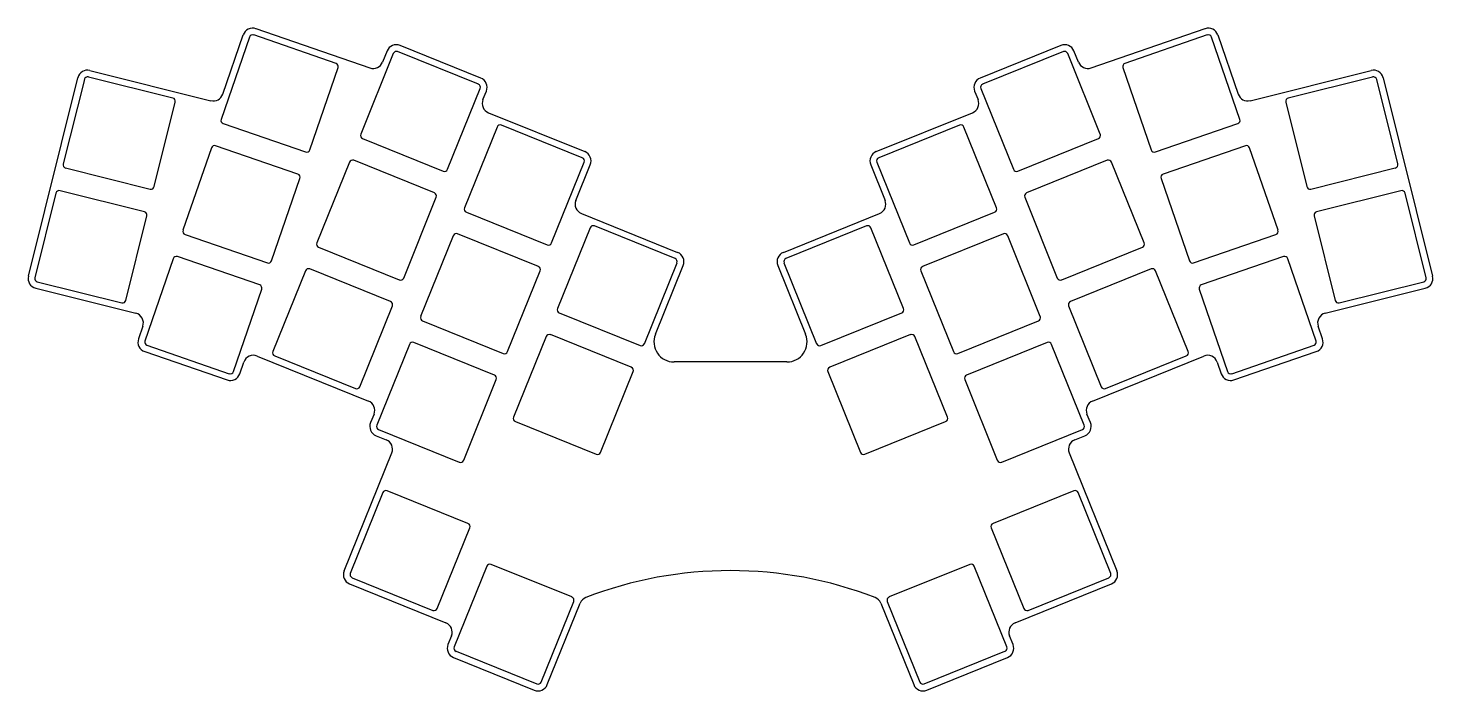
# Model space of a CAD drawing. Header units: millimetres. Extents: x 68 to 277, y -171 to -72.
import ezdxf

# ---------------------------------------------------------------- set-up
doc = ezdxf.new("R2010")
doc.units = ezdxf.units.MM

msp = doc.modelspace()

# ---------------------------------------------------------------- linework, layer by layer
for p, q in [((100.75, -72.93), (96.52, -85.23)), ((96.76, -81.46), (99.81, -72.61)), ((113.68, -76.86), (101.39, -72.62)), ((101.71, -71.68), (118.74, -77.54)), ((226.43, -77.54), (243.45, -71.68)), ((243.78, -72.62), (231.49, -76.86)), ((248.65, -85.23), (244.42, -72.93)), ((245.36, -72.61), (248.41, -81.46)), ((122.23, -75.38), (117.36, -87.44)), ((121.3, -75.01), (120.62, -76.68)), ((134.93, -79.98), (122.88, -75.11)), ((135.3, -79.05), (123.25, -74.18)), ((221.92, -74.18), (209.86, -79.05)), ((222.29, -75.11), (210.24, -79.98)), ((227.81, -87.44), (222.94, -75.38)), ((224.55, -76.68), (223.87, -75.01)), ((109.76, -89.78), (113.99, -77.49)), ((231.18, -77.49), (235.41, -89.78)), ((67.74, -108.61), (75.11, -79.02)), ((76.09, -79.26), (72.94, -91.87)), ((89.31, -82.04), (76.69, -78.9)), ((76.93, -77.93), (94.98, -82.43)), ((250.19, -82.43), (268.24, -77.93)), ((268.48, -78.9), (255.86, -82.04)), ((272.23, -91.87), (269.08, -79.26)), ((270.05, -79.02), (277.43, -108.61)), ((130.34, -92.68), (135.21, -80.63)), ((135.62, -82.28), (136.13, -81)), ((209.04, -81), (209.55, -82.28)), ((209.96, -80.63), (214.83, -92.68)), ((86.52, -95.26), (89.67, -82.65)), ((255.5, -82.65), (258.65, -95.26)), ((96.83, -85.86), (109.12, -90.09)), ((136.45, -84.23), (150.82, -90.04)), ((194.35, -90.04), (208.72, -84.23)), ((236.05, -90.09), (248.34, -85.86)), ((117.63, -88.09), (129.69, -92.96)), ((137.74, -86.37), (132.87, -98.42)), ((150.44, -90.96), (138.39, -86.09)), ((206.78, -86.09), (194.73, -90.96)), ((212.3, -98.42), (207.43, -86.37)), ((215.48, -92.96), (227.54, -88.09)), ((95.06, -89.48), (90.82, -101.77)), ((107.98, -93.4), (95.69, -89.17)), ((249.48, -89.17), (237.19, -93.4)), ((254.35, -101.77), (250.11, -89.48)), ((115.67, -91.61), (110.8, -103.66)), ((128.37, -96.2), (116.32, -91.33)), ((145.85, -103.67), (150.72, -91.62)), ((149.49, -97.32), (151.65, -91.99)), ((193.52, -91.99), (195.68, -97.32)), ((194.45, -91.62), (199.32, -103.67)), ((228.85, -91.33), (216.79, -96.2)), ((234.37, -103.66), (229.5, -91.61)), ((73.3, -92.48), (85.92, -95.63)), ((104.06, -106.33), (108.29, -94.04)), ((236.88, -94.04), (241.11, -106.33)), ((259.25, -95.63), (271.86, -92.48)), ((71.85, -96.24), (68.71, -108.86)), ((85.07, -99.02), (72.46, -95.88)), ((272.71, -95.88), (260.1, -99.02)), ((276.46, -108.86), (273.32, -96.24)), ((123.78, -108.91), (128.65, -96.85)), ((216.52, -96.85), (221.39, -108.91)), ((82.29, -112.24), (85.44, -99.63)), ((133.15, -99.08), (145.2, -103.95)), ((150.32, -99.27), (164.69, -105.08)), ((180.48, -105.08), (194.85, -99.27)), ((199.97, -103.95), (212.02, -99.08)), ((259.73, -99.63), (262.88, -112.24)), ((91.13, -102.41), (103.43, -106.64)), ((131.18, -102.6), (126.31, -114.65)), ((143.89, -107.19), (131.84, -102.32)), ((151.61, -101.41), (146.75, -113.47)), ((164.32, -106.01), (152.27, -101.14)), ((192.9, -101.14), (180.85, -106.01)), ((198.42, -113.47), (193.55, -101.41)), ((213.33, -102.32), (201.28, -107.19)), ((218.85, -114.65), (213.98, -102.6)), ((241.74, -106.64), (254.04, -102.41)), ((111.08, -104.31), (123.13, -109.18)), ((222.04, -109.18), (234.09, -104.31)), ((89.36, -106.03), (85.13, -118.32)), ((102.29, -109.95), (89.99, -105.72)), ((159.73, -118.71), (164.6, -106.66)), ((180.57, -106.66), (185.44, -118.71)), ((255.17, -105.72), (242.88, -109.95)), ((260.04, -118.32), (255.81, -106.03)), ((109.11, -107.84), (104.24, -119.89)), ((121.82, -112.43), (109.77, -107.56)), ((139.29, -119.89), (144.16, -107.84)), ((161.37, -117.31), (165.52, -107.03)), ((179.65, -107.03), (183.8, -117.31)), ((201, -107.84), (205.87, -119.89)), ((235.4, -107.56), (223.35, -112.43)), ((240.92, -119.89), (236.05, -107.84)), ((68.83, -110.43), (83.78, -114.16)), ((69.07, -109.46), (81.68, -112.61)), ((98.36, -122.88), (102.6, -110.58)), ((242.57, -110.58), (246.81, -122.88)), ((261.39, -114.16), (276.34, -110.43)), ((263.48, -112.61), (276.1, -109.46)), ((117.23, -125.13), (122.1, -113.08)), ((223.07, -113.08), (227.94, -125.13)), ((126.59, -115.3), (138.64, -120.17)), ((147.02, -114.12), (159.07, -118.99)), ((186.09, -118.99), (198.15, -114.12)), ((206.53, -120.17), (218.58, -115.3)), ((84.83, -116.1), (84.18, -117.99)), ((157.76, -122.23), (145.71, -117.36)), ((199.46, -117.36), (187.41, -122.23)), ((260.99, -117.99), (260.34, -116.1)), ((85.44, -118.95), (97.73, -123.19)), ((124.63, -118.82), (119.76, -130.88)), ((137.33, -123.42), (125.28, -118.55)), ((145.06, -117.64), (140.19, -129.69)), ((204.98, -129.69), (200.11, -117.64)), ((219.89, -118.55), (207.84, -123.42)), ((225.41, -130.88), (220.54, -118.82)), ((247.44, -123.19), (259.73, -118.95)), ((85.11, -119.9), (97.4, -124.13)), ((99.31, -123.2), (99.91, -121.46)), ((101.89, -120.56), (118.52, -127.27)), ((104.52, -120.54), (116.57, -125.41)), ((181.02, -121.44), (164.15, -121.44)), ((226.65, -127.27), (243.28, -120.56)), ((228.59, -125.41), (240.65, -120.54)), ((245.26, -121.46), (245.86, -123.2)), ((247.77, -124.13), (260.06, -119.9)), ((153.17, -134.94), (158.04, -122.88)), ((187.13, -122.88), (192, -134.94)), ((132.74, -136.12), (137.61, -124.07)), ((207.56, -124.07), (212.43, -136.12)), ((119.35, -129.23), (118.83, -130.5)), ((226.34, -130.5), (225.82, -129.23)), ((120.04, -131.53), (132.09, -136.4)), ((140.47, -130.34), (152.52, -135.21)), ((192.65, -135.21), (204.7, -130.34)), ((213.08, -136.4), (225.13, -131.53)), ((119.66, -132.45), (121.17, -133.06)), ((224, -133.06), (225.51, -132.45)), ((114.88, -152.63), (122, -135.02)), ((223.17, -135.02), (230.29, -152.63)), ((120.68, -140.95), (115.81, -153.01)), ((133.38, -145.55), (121.33, -140.68)), ((223.84, -140.68), (211.79, -145.55)), ((229.36, -153.01), (224.49, -140.95)), ((128.79, -158.25), (133.66, -146.2)), ((211.51, -146.2), (216.38, -158.25)), ((136.19, -151.94), (131.32, -163.99)), ((148.89, -156.53), (136.84, -151.66)), ((208.33, -151.66), (196.28, -156.53)), ((213.85, -163.99), (208.98, -151.94)), ((115.71, -154.58), (130.08, -160.39)), ((116.08, -153.66), (128.14, -158.53)), ((215.09, -160.39), (229.46, -154.58)), ((217.03, -158.53), (229.09, -153.66)), ((144.3, -169.24), (149.17, -157.18)), ((196, -157.18), (200.87, -169.24)), ((145.23, -169.61), (150.14, -157.45)), ((195.03, -157.45), (199.94, -169.61)), ((130.91, -162.34), (130.39, -163.62)), ((214.78, -163.62), (214.26, -162.34)), ((131.22, -165.57), (143.27, -170.44)), ((131.6, -164.64), (143.65, -169.51)), ((201.52, -169.51), (213.57, -164.64)), ((201.89, -170.44), (213.95, -165.57))]:
    msp.add_line(p, q)
for centre, radius, start, end in [((101.23, -73.1), 1.5, 71, 161), ((101.23, -73.1), 0.5, 71, 161), ((243.94, -73.1), 1.5, 19, 109), ((243.94, -73.1), 0.5, 19, 109), ((122.69, -75.57), 1.5, 68, 158), ((122.69, -75.57), 0.5, 68, 158), ((222.48, -75.57), 1.5, 22, 112), ((222.48, -75.57), 0.5, 22, 112), ((113.52, -77.33), 0.5, 341, 71), ((119.23, -76.12), 1.5, 251, 338), ((225.94, -76.12), 1.5, 202, 289), ((231.65, -77.33), 0.5, 109, 199), ((76.57, -79.38), 1.5, 76, 166), ((76.57, -79.38), 0.5, 76, 166), ((134.74, -80.44), 1.5, 338, 68), ((210.43, -80.44), 1.5, 112, 202), ((268.6, -79.38), 1.5, 14, 104), ((268.6, -79.38), 0.5, 14, 104), ((95.34, -80.97), 1.5, 256, 341), ((134.74, -80.44), 0.5, 338, 68), ((210.43, -80.44), 0.5, 112, 202), ((249.83, -80.97), 1.5, 199, 284), ((89.18, -82.53), 0.5, 346, 76), ((137.01, -82.84), 1.5, 158, 248), ((208.16, -82.84), 1.5, 292, 22), ((255.99, -82.53), 0.5, 104, 194), ((96.99, -85.39), 0.5, 161, 251), ((248.18, -85.39), 0.5, 289, 19), ((117.82, -87.62), 0.5, 158, 248), ((138.2, -86.56), 0.5, 68, 158), ((206.97, -86.56), 0.5, 22, 112), ((227.35, -87.62), 0.5, 292, 22), ((95.53, -89.64), 0.5, 71, 161), ((109.29, -89.62), 0.5, 251, 341), ((150.26, -91.43), 1.5, 338, 68), ((194.91, -91.43), 1.5, 112, 202), ((235.88, -89.62), 0.5, 199, 289), ((249.64, -89.64), 0.5, 19, 109), ((73.43, -92), 0.5, 166, 256), ((116.13, -91.8), 0.5, 68, 158), ((150.26, -91.43), 0.5, 338, 68), ((194.91, -91.43), 0.5, 112, 202), ((229.04, -91.8), 0.5, 22, 112), ((271.74, -92), 0.5, 284, 14), ((107.82, -93.88), 0.5, 341, 71), ((129.87, -92.49), 0.5, 248, 338), ((215.3, -92.49), 0.5, 202, 292), ((237.35, -93.88), 0.5, 109, 199), ((72.34, -96.36), 0.5, 76, 166), ((86.04, -95.14), 0.5, 256, 346), ((128.19, -96.67), 0.5, 338, 68), ((216.98, -96.67), 0.5, 112, 202), ((259.13, -95.14), 0.5, 194, 284), ((272.83, -96.36), 0.5, 14, 104), ((133.33, -98.61), 0.5, 158, 248), ((150.88, -97.88), 1.5, 158, 248), ((194.28, -97.88), 1.5, 292, 22), ((211.84, -98.61), 0.5, 292, 22), ((84.95, -99.51), 0.5, 346, 76), ((260.22, -99.51), 0.5, 104, 194), ((91.3, -101.93), 0.5, 161, 251), ((131.65, -102.78), 0.5, 68, 158), ((152.08, -101.6), 0.5, 68, 158), ((193.09, -101.6), 0.5, 22, 112), ((213.52, -102.78), 0.5, 22, 112), ((253.87, -101.93), 0.5, 289, 19), ((111.26, -103.85), 0.5, 158, 248), ((145.39, -103.48), 0.5, 248, 338), ((199.78, -103.48), 0.5, 202, 292), ((233.91, -103.85), 0.5, 292, 22), ((89.83, -106.19), 0.5, 71, 161), ((103.59, -106.17), 0.5, 251, 341), ((164.13, -106.47), 0.5, 338, 68), ((164.13, -106.47), 1.5, 338, 68), ((181.04, -106.47), 1.5, 112, 202), ((181.04, -106.47), 0.5, 112, 202), ((241.58, -106.17), 0.5, 199, 289), ((255.34, -106.19), 0.5, 19, 109), ((69.19, -108.98), 1.5, 166, 256), ((69.19, -108.98), 0.5, 166, 256), ((109.58, -108.02), 0.5, 68, 158), ((123.32, -108.72), 0.5, 248, 338), ((143.7, -107.65), 0.5, 338, 68), ((201.47, -107.65), 0.5, 112, 202), ((221.85, -108.72), 0.5, 202, 292), ((235.59, -108.02), 0.5, 22, 112), ((275.98, -108.98), 0.5, 284, 14), ((275.98, -108.98), 1.5, 284, 14), ((102.12, -110.42), 0.5, 341, 71), ((243.05, -110.42), 0.5, 109, 199), ((81.81, -112.12), 0.5, 256, 346), ((121.63, -112.89), 0.5, 338, 68), ((223.54, -112.89), 0.5, 112, 202), ((263.36, -112.12), 0.5, 194, 284), ((83.41, -115.61), 1.5, 341, 76), ((126.78, -114.84), 0.5, 158, 248), ((147.21, -113.65), 0.5, 158, 248), ((197.96, -113.65), 0.5, 292, 22), ((218.39, -114.84), 0.5, 292, 22), ((261.76, -115.61), 1.5, 104, 199), ((145.52, -117.83), 0.5, 68, 158), ((164.15, -118.44), 3, 158, 270), ((181.02, -118.44), 3, 270, 22), ((199.65, -117.83), 0.5, 22, 112), ((85.6, -118.48), 1.5, 161, 251), ((85.6, -118.48), 0.5, 161, 251), ((125.09, -119.01), 0.5, 68, 158), ((159.26, -118.52), 0.5, 248, 338), ((185.91, -118.52), 0.5, 202, 292), ((220.08, -119.01), 0.5, 22, 112), ((259.57, -118.48), 0.5, 289, 19), ((259.57, -118.48), 1.5, 289, 19), ((101.33, -121.95), 1.5, 68, 161), ((104.71, -120.08), 0.5, 158, 248), ((138.83, -119.71), 0.5, 248, 338), ((206.34, -119.71), 0.5, 202, 292), ((240.46, -120.08), 0.5, 292, 22), ((243.84, -121.95), 1.5, 19, 112), ((97.89, -122.71), 1.5, 251, 341), ((97.89, -122.71), 0.5, 251, 341), ((137.15, -123.88), 0.5, 338, 68), ((157.58, -122.7), 0.5, 338, 68), ((187.59, -122.7), 0.5, 112, 202), ((208.02, -123.88), 0.5, 112, 202), ((247.28, -122.71), 1.5, 199, 289), ((247.28, -122.71), 0.5, 199, 289), ((116.76, -124.95), 0.5, 248, 338), ((228.41, -124.95), 0.5, 202, 292), ((117.96, -128.66), 1.5, 338, 68), ((227.21, -128.66), 1.5, 112, 202), ((140.65, -129.88), 0.5, 158, 248), ((204.52, -129.88), 0.5, 292, 22), ((120.22, -131.06), 1.5, 158, 248), ((120.22, -131.06), 0.5, 158, 248), ((224.95, -131.06), 0.5, 292, 22), ((224.95, -131.06), 1.5, 292, 22), ((120.61, -134.45), 1.5, 338, 68), ((224.56, -134.45), 1.5, 112, 202), ((132.28, -135.93), 0.5, 248, 338), ((152.71, -134.75), 0.5, 248, 338), ((192.46, -134.75), 0.5, 202, 292), ((212.89, -135.93), 0.5, 202, 292), ((121.14, -141.14), 0.5, 68, 158), ((224.03, -141.14), 0.5, 22, 112), ((133.19, -146.01), 0.5, 338, 68), ((211.98, -146.01), 0.5, 112, 202), ((116.27, -153.19), 1.5, 158, 248), ((116.27, -153.19), 0.5, 158, 248), ((136.65, -152.13), 0.5, 68, 158), ((172.58, -212.59), 60, 68.9095, 111.0905), ((208.52, -152.13), 0.5, 22, 112), ((228.9, -153.19), 0.5, 292, 22), ((228.9, -153.19), 1.5, 292, 22), ((148.71, -157), 0.5, 338, 68), ((151.53, -158.01), 1.5, 111.0905, 158), ((193.64, -158.01), 1.5, 22, 68.9095), ((194, -157.07), 0.5, 68.9094694, 68.9094717), ((196.46, -157), 0.5, 112, 202), ((128.32, -158.06), 0.5, 248, 338), ((216.85, -158.06), 0.5, 202, 292), ((129.52, -161.78), 1.5, 338, 68), ((215.65, -161.78), 1.5, 112, 202), ((131.78, -164.18), 1.5, 158, 248), ((213.39, -164.18), 1.5, 292, 22), ((131.78, -164.18), 0.5, 158, 248), ((213.39, -164.18), 0.5, 292, 22), ((143.84, -169.05), 1.5, 248, 338), ((143.84, -169.05), 0.5, 248, 338), ((201.33, -169.05), 1.5, 202, 292), ((201.33, -169.05), 0.5, 202, 292)]:
    msp.add_arc(centre, radius, start, end)

doc.saveas('drawing.dxf')
